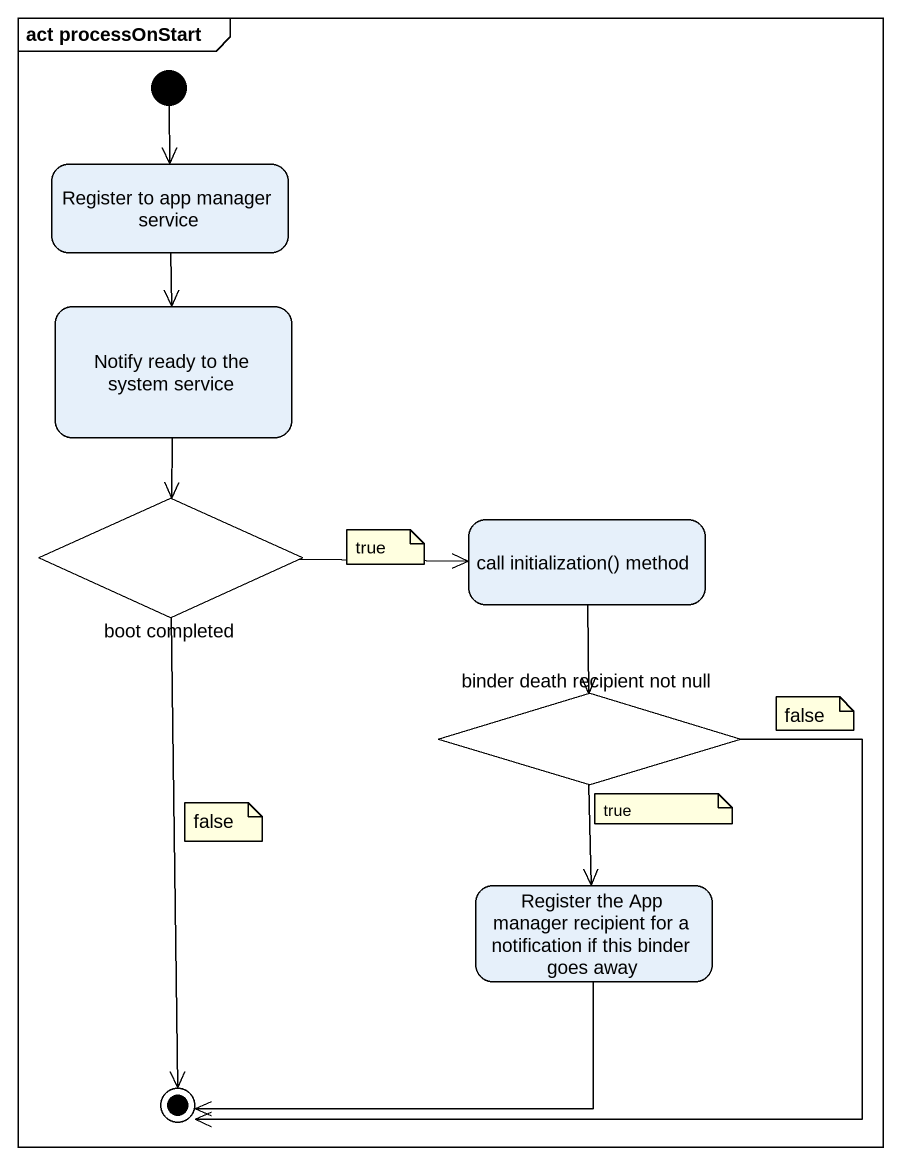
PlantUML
@startuml
mainframe act processOnStart
hide empty description
state "Register to app manager service" as Register_to_app_manager
state "Notify ready to the system service" as Notify_ready_to_the_system
state "boot completed" as boot_completed <<choice>>
state "call initialization() method" as call_initialization_method
state "binder death recipient not null" as binder_death_recipient_not <<choice>>
state "Register the App manager recipient for a notification if this binder goes away" as Register_the_App_manager
[*] --> Register_to_app_manager
Register_to_app_manager --> Notify_ready_to_the_system
Notify_ready_to_the_system --> boot_completed
boot_completed -right-> call_initialization_method
call_initialization_method --> binder_death_recipient_not
binder_death_recipient_not --> Register_the_App_manager
boot_completed --> [*]
binder_death_recipient_not --> [*]
Register_the_App_manager -left-> [*]
note as N1
  true
end note
note as N2
  false
end note
note as N3
  true
end note
note as N4
  false
end note
@enduml
